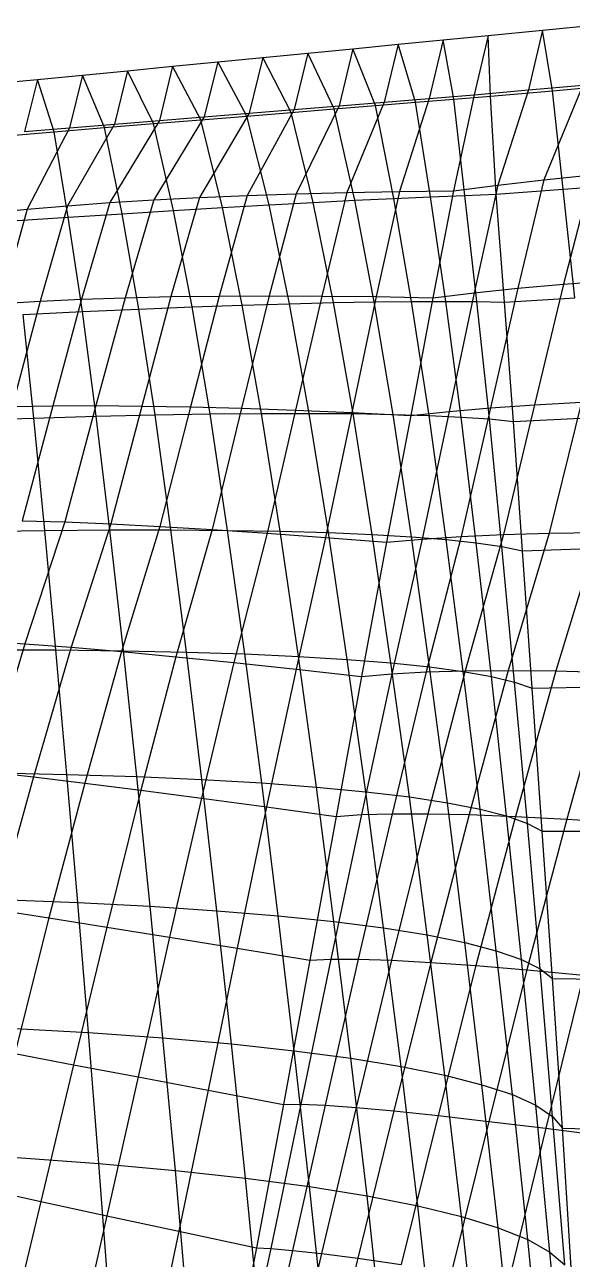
# Model space of a CAD drawing. Extents: x -429 to 429, y -1 to 209.
# Drawn here: x -412.41 to -407.08, y 180.64 to 192.67 of the extents above; entities that cross this region are included whole.
import ezdxf

# ---------------------------------------------------------------- set-up
doc = ezdxf.new("R2010")
doc.units = 0

msp = doc.modelspace()

# ---------------------------------------------------------------- linework, layer by layer
at = {"layer": 'default', "color": 5, "linetype": 'CONTINUOUS'}
for p, q in [((-408.338, 192.52, 227.189), (-407.899, 192.563, 226.097)), ((-407.899, 192.563, 226.097), (-408.036, 191.986, 226.084)), ((-407.899, 192.563, 226.097), (-408.036, 191.986, 226.084)), ((-407.899, 192.563, 226.097), (-407.369, 192.616, 224.958)), ((-407.369, 192.616, 224.958), (-407.508, 192.033, 224.944)), ((-407.369, 192.616, 224.958), (-406.84, 192.668, 223.819)), ((-409.655, 192.392, 230.465), (-409.216, 192.434, 229.373)), ((-409.216, 192.434, 229.373), (-409.35, 191.878, 229.362)), ((-409.216, 192.434, 229.373), (-408.777, 192.477, 228.281)), ((-408.777, 192.477, 228.281), (-408.912, 191.914, 228.269)), ((-408.777, 192.477, 228.281), (-408.338, 192.52, 227.189)), ((-408.338, 192.52, 227.189), (-408.474, 191.95, 227.176)), ((-410.534, 192.306, 232.65), (-410.094, 192.349, 231.557)), ((-410.094, 192.349, 231.557), (-410.226, 191.806, 231.548)), ((-410.094, 192.349, 231.557), (-409.655, 192.392, 230.465)), ((-409.655, 192.392, 230.465), (-409.788, 191.842, 230.455)), ((-411.851, 192.177, 235.926), (-411.412, 192.22, 234.834)), ((-411.412, 192.22, 234.834), (-411.539, 191.698, 234.826)), ((-411.412, 192.22, 234.834), (-410.973, 192.263, 233.742)), ((-410.973, 192.263, 233.742), (-411.101, 191.734, 233.733)), ((-410.973, 192.263, 233.742), (-410.534, 192.306, 232.65)), ((-410.534, 192.306, 232.65), (-410.664, 191.77, 232.641)), ((-412.729, 192.092, 238.111), (-412.29, 192.135, 237.018)), ((-412.29, 192.135, 237.018), (-412.415, 191.626, 237.012)), ((-412.29, 192.135, 237.018), (-411.851, 192.177, 235.926)), ((-411.851, 192.177, 235.926), (-411.977, 191.662, 235.919)), ((-407.508, 192.033, 224.944), (-406.979, 192.079, 223.804)), ((-406.979, 192.079, 223.804), (-407.356, 191.156, 223.715)), ((-408.474, 191.95, 227.176), (-408.036, 191.986, 226.084)), ((-408.036, 191.986, 226.084), (-408.236, 191.049, 226.072)), ((-408.036, 191.986, 226.084), (-408.236, 191.049, 226.072)), ((-408.036, 191.986, 226.084), (-407.508, 192.033, 224.944)), ((-407.508, 192.033, 224.944), (-407.805, 191.104, 224.89)), ((-409.788, 191.842, 230.455), (-410.248, 191.005, 230.34)), ((-410.226, 191.806, 231.548), (-409.788, 191.842, 230.455)), ((-409.788, 191.842, 230.455), (-409.35, 191.878, 229.362)), ((-409.35, 191.878, 229.362), (-409.77, 191.021, 229.262)), ((-409.35, 191.878, 229.362), (-408.912, 191.914, 228.269)), ((-408.912, 191.914, 228.269), (-409.275, 191.034, 228.191)), ((-408.912, 191.914, 228.269), (-408.474, 191.95, 227.176)), ((-408.474, 191.95, 227.176), (-408.764, 191.043, 227.127)), ((-411.101, 191.734, 233.733), (-411.583, 190.935, 233.615)), ((-411.539, 191.698, 234.826), (-411.101, 191.734, 233.733)), ((-410.664, 191.77, 232.641), (-411.155, 190.962, 232.517)), ((-411.101, 191.734, 233.733), (-410.664, 191.77, 232.641)), ((-410.226, 191.806, 231.548), (-410.71, 190.985, 231.425)), ((-410.664, 191.77, 232.641), (-410.226, 191.806, 231.548)), ((-412.415, 191.626, 237.012), (-411.977, 191.662, 235.919)), ((-411.977, 191.662, 235.919), (-412.389, 190.872, 235.831)), ((-411.539, 191.698, 234.826), (-411.995, 190.905, 234.72)), ((-411.977, 191.662, 235.919), (-411.539, 191.698, 234.826)), ((-407.805, 191.104, 224.89), (-407.356, 191.156, 223.715)), ((-407.356, 191.156, 223.715), (-407.612, 190.1, 223.687)), ((-407.356, 191.156, 223.715), (-406.889, 191.205, 222.546)), ((-406.889, 191.205, 222.546), (-407.165, 190.14, 222.509)), ((-410.71, 190.985, 231.425), (-410.248, 191.005, 230.34)), ((-410.248, 191.005, 230.34), (-410.521, 190.025, 230.305)), ((-410.248, 191.005, 230.34), (-409.77, 191.021, 229.262)), ((-409.77, 191.021, 229.262), (-410.032, 190.027, 229.231)), ((-409.77, 191.021, 229.262), (-409.275, 191.034, 228.191)), ((-409.275, 191.034, 228.191), (-409.521, 190.025, 228.166)), ((-409.275, 191.034, 228.191), (-408.764, 191.043, 227.127)), ((-408.764, 191.043, 227.127), (-408.989, 190.019, 227.112)), ((-408.764, 191.043, 227.127), (-408.236, 191.049, 226.072)), ((-408.236, 191.049, 226.072), (-408.437, 190.008, 226.068)), ((-408.236, 191.049, 226.072), (-408.437, 190.008, 226.068)), ((-408.236, 191.049, 226.072), (-407.805, 191.104, 224.89)), ((-407.805, 191.104, 224.89), (-408.036, 190.056, 224.874)), ((-412.767, 190.834, 236.947), (-412.389, 190.872, 235.831)), ((-412.389, 190.872, 235.831), (-412.643, 189.951, 235.81)), ((-412.389, 190.872, 235.831), (-411.995, 190.905, 234.72)), ((-411.995, 190.905, 234.72), (-412.262, 189.975, 234.693)), ((-411.995, 190.905, 234.72), (-411.583, 190.935, 233.615)), ((-411.583, 190.935, 233.615), (-411.86, 189.994, 233.583)), ((-411.583, 190.935, 233.615), (-411.155, 190.962, 232.517)), ((-411.155, 190.962, 232.517), (-411.435, 190.008, 232.482)), ((-411.155, 190.962, 232.517), (-410.71, 190.985, 231.425)), ((-410.71, 190.985, 231.425), (-410.989, 190.019, 231.389)), ((-407.165, 190.14, 222.509), (-406.695, 190.175, 221.341)), ((-410.521, 190.025, 230.305), (-410.032, 190.027, 229.231)), ((-410.032, 190.027, 229.231), (-410.301, 188.931, 229.205)), ((-410.032, 190.027, 229.231), (-409.521, 190.025, 228.166)), ((-408.437, 190.008, 226.068), (-408.036, 190.056, 224.874)), ((-408.036, 190.056, 224.874), (-408.28, 188.901, 224.86)), ((-408.036, 190.056, 224.874), (-407.612, 190.1, 223.687)), ((-407.612, 190.1, 223.687), (-407.878, 188.936, 223.664)), ((-407.612, 190.1, 223.687), (-407.165, 190.14, 222.509)), ((-407.165, 190.14, 222.509), (-407.448, 188.966, 222.478)), ((-412.643, 189.951, 235.81), (-412.262, 189.975, 234.693)), ((-412.262, 189.975, 234.693), (-412.535, 188.948, 234.671)), ((-412.262, 189.975, 234.693), (-411.86, 189.994, 233.583)), ((-411.86, 189.994, 233.583), (-412.141, 188.955, 233.558)), ((-411.86, 189.994, 233.583), (-411.435, 190.008, 232.482)), ((-411.435, 190.008, 232.482), (-411.72, 188.957, 232.453)), ((-411.435, 190.008, 232.482), (-410.989, 190.019, 231.389)), ((-410.989, 190.019, 231.389), (-411.273, 188.953, 231.359)), ((-410.989, 190.019, 231.389), (-410.521, 190.025, 230.305)), ((-410.521, 190.025, 230.305), (-410.8, 188.945, 230.276)), ((-409.521, 190.025, 228.166), (-409.777, 188.913, 228.145)), ((-409.521, 190.025, 228.166), (-408.989, 190.019, 227.112)), ((-408.989, 190.019, 227.112), (-409.228, 188.889, 227.098)), ((-408.989, 190.019, 227.112), (-408.437, 190.008, 226.068)), ((-408.437, 190.008, 226.068), (-408.654, 188.86, 226.065)), ((-408.437, 190.008, 226.068), (-408.654, 188.86, 226.065)), ((-412.535, 188.948, 234.671), (-412.141, 188.955, 233.558)), ((-412.141, 188.955, 233.558), (-412.439, 187.836, 233.532)), ((-412.141, 188.955, 233.558), (-411.72, 188.957, 232.453)), ((-411.72, 188.957, 232.453), (-412.022, 187.824, 232.424)), ((-411.72, 188.957, 232.453), (-411.273, 188.953, 231.359)), ((-411.273, 188.953, 231.359), (-411.575, 187.805, 231.329)), ((-411.273, 188.953, 231.359), (-410.8, 188.945, 230.276)), ((-410.8, 188.945, 230.276), (-411.097, 187.781, 230.246)), ((-410.8, 188.945, 230.276), (-410.301, 188.931, 229.205)), ((-407.878, 188.936, 223.664), (-407.448, 188.966, 222.478)), ((-407.448, 188.966, 222.478), (-407.751, 187.701, 222.446)), ((-407.448, 188.966, 222.478), (-406.991, 188.991, 221.302)), ((-406.991, 188.991, 221.302), (-407.306, 187.715, 221.263)), ((-410.301, 188.931, 229.205), (-410.588, 187.751, 229.177)), ((-410.301, 188.931, 229.205), (-409.777, 188.913, 228.145)), ((-409.777, 188.913, 228.145), (-410.051, 187.715, 228.123)), ((-409.777, 188.913, 228.145), (-409.228, 188.889, 227.098)), ((-409.228, 188.889, 227.098), (-409.484, 187.673, 227.084)), ((-409.228, 188.889, 227.098), (-408.654, 188.86, 226.065)), ((-408.654, 188.86, 226.065), (-408.889, 187.626, 226.061)), ((-408.654, 188.86, 226.065), (-408.889, 187.626, 226.061)), ((-408.654, 188.86, 226.065), (-408.28, 188.901, 224.86)), ((-408.28, 188.901, 224.86), (-408.543, 187.657, 224.846)), ((-408.28, 188.901, 224.86), (-407.878, 188.936, 223.664)), ((-407.878, 188.936, 223.664), (-408.163, 187.682, 223.64)), ((-412.439, 187.836, 233.532), (-412.022, 187.824, 232.424)), ((-412.022, 187.824, 232.424), (-412.412, 186.638, 232.366)), ((-412.022, 187.824, 232.424), (-411.575, 187.805, 231.329)), ((-411.575, 187.805, 231.329), (-411.961, 186.603, 231.268)), ((-411.575, 187.805, 231.329), (-411.097, 187.781, 230.246)), ((-411.097, 187.781, 230.246), (-411.47, 186.561, 230.187)), ((-411.097, 187.781, 230.246), (-410.588, 187.751, 229.177)), ((-410.588, 187.751, 229.177), (-410.941, 186.511, 229.124)), ((-410.588, 187.751, 229.177), (-410.051, 187.715, 228.123)), ((-410.051, 187.715, 228.123), (-410.375, 186.454, 228.081)), ((-410.051, 187.715, 228.123), (-409.484, 187.673, 227.084)), ((-409.484, 187.673, 227.084), (-409.771, 186.391, 227.059)), ((-409.484, 187.673, 227.084), (-408.889, 187.626, 226.061)), ((-408.889, 187.626, 226.061), (-409.132, 186.32, 226.06)), ((-408.889, 187.626, 226.061), (-409.132, 186.32, 226.06)), ((-408.889, 187.626, 226.061), (-408.543, 187.657, 224.846)), ((-408.543, 187.657, 224.846), (-408.839, 186.345, 224.826)), ((-408.543, 187.657, 224.846), (-408.163, 187.682, 223.64)), ((-408.163, 187.682, 223.64), (-408.504, 186.363, 223.603)), ((-408.163, 187.682, 223.64), (-407.751, 187.701, 222.446)), ((-407.751, 187.701, 222.446), (-408.125, 186.373, 222.392)), ((-407.751, 187.701, 222.446), (-407.306, 187.715, 221.263)), ((-407.306, 187.715, 221.263), (-407.704, 186.376, 221.196)), ((-407.306, 187.715, 221.263), (-406.829, 187.722, 220.092)), ((-406.829, 187.722, 220.092), (-407.241, 186.372, 220.015)), ((-412.824, 186.665, 233.479), (-412.412, 186.638, 232.366)), ((-412.412, 186.638, 232.366), (-412.781, 185.392, 232.32)), ((-412.412, 186.638, 232.366), (-411.961, 186.603, 231.268)), ((-411.961, 186.603, 231.268), (-412.327, 185.34, 231.219)), ((-411.961, 186.603, 231.268), (-411.47, 186.561, 230.187)), ((-411.47, 186.561, 230.187), (-411.827, 185.28, 230.139)), ((-411.47, 186.561, 230.187), (-410.941, 186.511, 229.124)), ((-410.941, 186.511, 229.124), (-411.281, 185.211, 229.081)), ((-410.941, 186.511, 229.124), (-410.375, 186.454, 228.081)), ((-410.375, 186.454, 228.081), (-410.69, 185.134, 228.047)), ((-410.375, 186.454, 228.081), (-409.771, 186.391, 227.059)), ((-409.771, 186.391, 227.059), (-410.057, 185.048, 227.039)), ((-409.771, 186.391, 227.059), (-409.132, 186.32, 226.06)), ((-409.132, 186.32, 226.06), (-409.381, 184.955, 226.06)), ((-409.132, 186.32, 226.06), (-409.381, 184.955, 226.06)), ((-408.839, 186.345, 224.826), (-409.134, 184.973, 224.811)), ((-409.132, 186.32, 226.06), (-408.839, 186.345, 224.826)), ((-408.839, 186.345, 224.826), (-408.504, 186.363, 223.603)), ((-408.504, 186.363, 223.603), (-408.836, 184.981, 223.574)), ((-408.504, 186.363, 223.603), (-408.125, 186.373, 222.392)), ((-408.125, 186.373, 222.392), (-408.486, 184.981, 222.35)), ((-408.125, 186.373, 222.392), (-407.704, 186.376, 221.196)), ((-407.704, 186.376, 221.196), (-408.085, 184.973, 221.141)), ((-407.704, 186.376, 221.196), (-407.241, 186.372, 220.015)), ((-407.241, 186.372, 220.015), (-407.634, 184.955, 219.951)), ((-407.241, 186.372, 220.015), (-406.737, 186.36, 218.851)), ((-406.737, 186.36, 218.851), (-407.133, 184.929, 218.781)), ((-412.781, 185.392, 232.32), (-412.327, 185.34, 231.219)), ((-412.327, 185.34, 231.219), (-412.687, 184.046, 231.175)), ((-412.327, 185.34, 231.219), (-411.827, 185.28, 230.139)), ((-411.827, 185.28, 230.139), (-412.177, 183.967, 230.094)), ((-411.827, 185.28, 230.139), (-411.281, 185.211, 229.081)), ((-411.281, 185.211, 229.081), (-411.615, 183.878, 229.04)), ((-411.281, 185.211, 229.081), (-410.69, 185.134, 228.047)), ((-410.69, 185.134, 228.047), (-411.004, 183.78, 228.015)), ((-410.69, 185.134, 228.047), (-410.057, 185.048, 227.039)), ((-410.057, 185.048, 227.039), (-410.343, 183.672, 227.021)), ((-410.057, 185.048, 227.039), (-409.381, 184.955, 226.06)), ((-408.836, 184.981, 223.574), (-409.166, 183.565, 223.548)), ((-409.134, 184.973, 224.811), (-408.836, 184.981, 223.574)), ((-408.486, 184.981, 222.35), (-408.842, 183.554, 222.312)), ((-408.836, 184.981, 223.574), (-408.486, 184.981, 222.35)), ((-408.486, 184.981, 222.35), (-408.085, 184.973, 221.141)), ((-409.381, 184.955, 226.06), (-409.635, 183.556, 226.06)), ((-409.381, 184.955, 226.06), (-409.635, 183.556, 226.06)), ((-409.134, 184.973, 224.811), (-409.431, 183.566, 224.799)), ((-409.381, 184.955, 226.06), (-409.134, 184.973, 224.811)), ((-408.085, 184.973, 221.141), (-408.459, 183.533, 221.093)), ((-408.085, 184.973, 221.141), (-407.634, 184.955, 219.951)), ((-407.634, 184.955, 219.951), (-408.019, 183.502, 219.893)), ((-407.634, 184.955, 219.951), (-407.133, 184.929, 218.781)), ((-407.133, 184.929, 218.781), (-407.522, 183.461, 218.716)), ((-407.133, 184.929, 218.781), (-406.585, 184.893, 217.633)), ((-412.687, 184.046, 231.175), (-412.177, 183.967, 230.094)), ((-412.177, 183.967, 230.094), (-412.511, 182.645, 230.057)), ((-412.177, 183.967, 230.094), (-411.615, 183.878, 229.04)), ((-411.615, 183.878, 229.04), (-411.938, 182.537, 229.006)), ((-411.615, 183.878, 229.04), (-411.004, 183.78, 228.015)), ((-411.004, 183.78, 228.015), (-411.309, 182.417, 227.987)), ((-411.004, 183.78, 228.015), (-410.343, 183.672, 227.021)), ((-410.343, 183.672, 227.021), (-410.627, 182.288, 227.004)), ((-410.343, 183.672, 227.021), (-409.635, 183.556, 226.06)), ((-409.635, 183.556, 226.06), (-409.894, 182.149, 226.06)), ((-409.635, 183.556, 226.06), (-409.894, 182.149, 226.06)), ((-409.431, 183.566, 224.799), (-409.724, 182.151, 224.788)), ((-409.635, 183.556, 226.06), (-409.431, 183.566, 224.799)), ((-409.166, 183.565, 223.548), (-409.487, 182.141, 223.527)), ((-409.431, 183.566, 224.799), (-409.166, 183.565, 223.548)), ((-408.842, 183.554, 222.312), (-409.184, 182.12, 222.28)), ((-409.166, 183.565, 223.548), (-408.842, 183.554, 222.312)), ((-408.842, 183.554, 222.312), (-408.459, 183.533, 221.093)), ((-408.459, 183.533, 221.093), (-408.817, 182.086, 221.052)), ((-408.459, 183.533, 221.093), (-408.019, 183.502, 219.893)), ((-408.019, 183.502, 219.893), (-408.386, 182.041, 219.844)), ((-408.019, 183.502, 219.893), (-407.522, 183.461, 218.716)), ((-407.522, 183.461, 218.716), (-407.893, 181.985, 218.661)), ((-407.522, 183.461, 218.716), (-406.97, 183.41, 217.565)), ((-406.97, 183.41, 217.565), (-407.338, 181.917, 217.506)), ((-412.511, 182.645, 230.057), (-411.938, 182.537, 229.006)), ((-411.938, 182.537, 229.006), (-412.255, 181.205, 228.973)), ((-411.938, 182.537, 229.006), (-411.309, 182.417, 227.987)), ((-411.309, 182.417, 227.987), (-411.612, 181.065, 227.96)), ((-411.309, 182.417, 227.987), (-410.627, 182.288, 227.004)), ((-410.627, 182.288, 227.004), (-410.912, 180.914, 226.987)), ((-410.627, 182.288, 227.004), (-409.894, 182.149, 226.06)), ((-409.894, 182.149, 226.06), (-410.157, 180.752, 226.057)), ((-409.894, 182.149, 226.06), (-410.157, 180.752, 226.057)), ((-409.724, 182.151, 224.788), (-410.017, 180.747, 224.776)), ((-409.894, 182.149, 226.06), (-409.724, 182.151, 224.788)), ((-409.487, 182.141, 223.527), (-409.805, 180.728, 223.506)), ((-409.724, 182.151, 224.788), (-409.487, 182.141, 223.527)), ((-409.184, 182.12, 222.28), (-409.522, 180.696, 222.25)), ((-409.487, 182.141, 223.527), (-409.184, 182.12, 222.28)), ((-409.184, 182.12, 222.28), (-408.817, 182.086, 221.052)), ((-408.817, 182.086, 221.052), (-409.168, 180.651, 221.012)), ((-408.817, 182.086, 221.052), (-408.386, 182.041, 219.844)), ((-408.386, 182.041, 219.844), (-408.746, 180.592, 219.797)), ((-408.386, 182.041, 219.844), (-407.893, 181.985, 218.661)), ((-407.893, 181.985, 218.661), (-408.255, 180.52, 218.608)), ((-407.893, 181.985, 218.661), (-407.338, 181.917, 217.506)), ((-407.338, 181.917, 217.506), (-407.698, 180.436, 217.45)), ((-407.338, 181.917, 217.506), (-406.724, 181.838, 216.382)), ((-412.839, 181.334, 230.022), (-412.255, 181.205, 228.973)), ((-412.255, 181.205, 228.973), (-412.571, 179.894, 228.939)), ((-412.255, 181.205, 228.973), (-411.612, 181.065, 227.96)), ((-411.612, 181.065, 227.96), (-411.915, 179.732, 227.932)), ((-411.612, 181.065, 227.96), (-410.912, 180.914, 226.987)), ((-410.912, 180.914, 226.987), (-411.2, 179.558, 226.967)), ((-410.912, 180.914, 226.987), (-410.157, 180.752, 226.057)), ((-410.157, 180.752, 226.057), (-410.427, 179.373, 226.049)), ((-410.157, 180.752, 226.057), (-410.427, 179.373, 226.049)), ((-410.017, 180.747, 224.776), (-410.314, 179.362, 224.761)), ((-410.157, 180.752, 226.057), (-410.017, 180.747, 224.776)), ((-409.805, 180.728, 223.506), (-410.124, 179.336, 223.483)), ((-410.017, 180.747, 224.776), (-409.805, 180.728, 223.506)), ((-409.522, 180.696, 222.25), (-409.857, 179.294, 222.218)), ((-409.805, 180.728, 223.506), (-409.522, 180.696, 222.25)), ((-409.522, 180.696, 222.25), (-409.168, 180.651, 221.012)), ((-409.168, 180.651, 221.012), (-409.516, 179.237, 220.972)), ((-409.168, 180.651, 221.012), (-408.746, 180.592, 219.797))]:
    msp.add_line(p, q, dxfattribs=at)
at = {"layer": 'default', "color": 3, "linetype": 'CONTINUOUS'}
for p, q in [((-408.338, 192.52, 227.189), (-407.899, 192.563, 226.097)), ((-407.899, 192.563, 226.097), (-407.369, 192.616, 224.958)), ((-407.877, 191.972, 226.149), (-407.899, 192.563, 226.097)), ((-407.877, 191.972, 226.149), (-407.899, 192.563, 226.097)), ((-407.369, 192.616, 224.958), (-406.84, 192.668, 223.819)), ((-407.272, 192.025, 225.045), (-407.369, 192.616, 224.958)), ((-409.655, 192.392, 230.465), (-409.216, 192.434, 229.373)), ((-409.216, 192.434, 229.373), (-408.777, 192.477, 228.281)), ((-408.996, 191.881, 229.494), (-409.216, 192.434, 229.373)), ((-408.777, 192.477, 228.281), (-408.338, 192.52, 227.189)), ((-408.608, 191.912, 228.383), (-408.777, 192.477, 228.281)), ((-408.235, 191.943, 227.268), (-408.338, 192.52, 227.189)), ((-410.534, 192.306, 232.65), (-410.094, 192.349, 231.557)), ((-410.094, 192.349, 231.557), (-409.655, 192.392, 230.465)), ((-409.817, 191.814, 231.7), (-410.094, 192.349, 231.557)), ((-409.399, 191.848, 230.599), (-409.655, 192.392, 230.465)), ((-411.851, 192.177, 235.926), (-411.412, 192.22, 234.834)), ((-411.412, 192.22, 234.834), (-410.973, 192.263, 233.742)), ((-411.158, 191.704, 234.969), (-411.412, 192.22, 234.834)), ((-410.973, 192.263, 233.742), (-410.534, 192.306, 232.65)), ((-410.697, 191.742, 233.885), (-410.973, 192.263, 233.742)), ((-410.249, 191.778, 232.795), (-410.534, 192.306, 232.65)), ((-412.729, 192.092, 238.111), (-412.29, 192.135, 237.018)), ((-412.29, 192.135, 237.018), (-411.851, 192.177, 235.926)), ((-412.126, 191.625, 237.12), (-412.29, 192.135, 237.018)), ((-411.635, 191.665, 236.047), (-411.851, 192.177, 235.926)), ((-407.272, 192.025, 225.045), (-406.681, 192.077, 223.935)), ((-408.235, 191.943, 227.268), (-407.877, 191.972, 226.149)), ((-407.877, 191.972, 226.149), (-407.272, 192.025, 225.045)), ((-407.821, 191.016, 226.242), (-407.877, 191.972, 226.149)), ((-407.821, 191.016, 226.242), (-407.877, 191.972, 226.149)), ((-407.17, 191.066, 225.163), (-407.272, 192.025, 225.045)), ((-409.817, 191.814, 231.7), (-409.399, 191.848, 230.599)), ((-409.399, 191.848, 230.599), (-408.996, 191.881, 229.494)), ((-409.199, 190.957, 230.736), (-409.399, 191.848, 230.599)), ((-408.996, 191.881, 229.494), (-408.608, 191.912, 228.383)), ((-408.818, 190.975, 229.623), (-408.996, 191.881, 229.494)), ((-408.608, 191.912, 228.383), (-408.235, 191.943, 227.268)), ((-408.461, 190.992, 228.503), (-408.608, 191.912, 228.383)), ((-408.128, 191.005, 227.375), (-408.235, 191.943, 227.268)), ((-411.158, 191.704, 234.969), (-410.697, 191.742, 233.885)), ((-410.697, 191.742, 233.885), (-410.249, 191.778, 232.795)), ((-410.488, 190.886, 234.028), (-410.697, 191.742, 233.885)), ((-410.249, 191.778, 232.795), (-409.817, 191.814, 231.7)), ((-410.034, 190.912, 232.939), (-410.249, 191.778, 232.795)), ((-409.605, 190.935, 231.842), (-409.817, 191.814, 231.7)), ((-412.631, 191.583, 238.186), (-412.126, 191.625, 237.12)), ((-412.126, 191.625, 237.12), (-411.635, 191.665, 236.047)), ((-411.989, 190.793, 237.236), (-412.126, 191.625, 237.12)), ((-411.635, 191.665, 236.047), (-411.158, 191.704, 234.969)), ((-411.465, 190.826, 236.177), (-411.635, 191.665, 236.047)), ((-410.965, 190.857, 235.107), (-411.158, 191.704, 234.969)), ((-407.17, 191.066, 225.163), (-406.54, 191.114, 224.071)), ((-408.818, 190.975, 229.623), (-408.461, 190.992, 228.503)), ((-408.461, 190.992, 228.503), (-408.128, 191.005, 227.375)), ((-408.311, 189.973, 228.63), (-408.461, 190.992, 228.503)), ((-408.128, 191.005, 227.375), (-407.821, 191.016, 226.242)), ((-408.01, 189.97, 227.495), (-408.128, 191.005, 227.375)), ((-407.821, 191.016, 226.242), (-407.17, 191.066, 225.163)), ((-407.74, 189.964, 226.353), (-407.821, 191.016, 226.242)), ((-407.74, 189.964, 226.353), (-407.821, 191.016, 226.242)), ((-407.054, 190.008, 225.293), (-407.17, 191.066, 225.163)), ((-410.965, 190.857, 235.107), (-410.488, 190.886, 234.028)), ((-410.488, 190.886, 234.028), (-410.034, 190.912, 232.939)), ((-410.294, 189.936, 234.173), (-410.488, 190.886, 234.028)), ((-410.034, 190.912, 232.939), (-409.605, 190.935, 231.842)), ((-409.835, 189.95, 233.085), (-410.034, 190.912, 232.939)), ((-409.605, 190.935, 231.842), (-409.199, 190.957, 230.736)), ((-409.407, 189.961, 231.986), (-409.605, 190.935, 231.842)), ((-409.199, 190.957, 230.736), (-408.818, 190.975, 229.623)), ((-409.01, 189.969, 230.877), (-409.199, 190.957, 230.736)), ((-408.645, 189.973, 229.758), (-408.818, 190.975, 229.623)), ((-412.536, 190.757, 238.285), (-411.989, 190.793, 237.236)), ((-411.989, 190.793, 237.236), (-411.465, 190.826, 236.177)), ((-411.852, 189.873, 237.36), (-411.989, 190.793, 237.236)), ((-411.465, 190.826, 236.177), (-410.965, 190.857, 235.107)), ((-411.303, 189.897, 236.311), (-411.465, 190.826, 236.177)), ((-410.783, 189.918, 235.248), (-410.965, 190.857, 235.107)), ((-411.303, 189.897, 236.311), (-410.783, 189.918, 235.248)), ((-410.783, 189.918, 235.248), (-410.294, 189.936, 234.173)), ((-410.607, 188.876, 235.395), (-410.783, 189.918, 235.248)), ((-410.294, 189.936, 234.173), (-409.835, 189.95, 233.085)), ((-410.106, 188.881, 234.323), (-410.294, 189.936, 234.173)), ((-409.835, 189.95, 233.085), (-409.407, 189.961, 231.986)), ((-409.642, 188.882, 233.236), (-409.835, 189.95, 233.085)), ((-409.407, 189.961, 231.986), (-409.01, 189.969, 230.877)), ((-409.215, 188.879, 232.136), (-409.407, 189.961, 231.986)), ((-409.01, 189.969, 230.877), (-408.645, 189.973, 229.758)), ((-408.826, 188.872, 231.023), (-409.01, 189.969, 230.877)), ((-408.645, 189.973, 229.758), (-408.311, 189.973, 228.63)), ((-408.475, 188.861, 229.899), (-408.645, 189.973, 229.758)), ((-408.311, 189.973, 228.63), (-408.01, 189.97, 227.495)), ((-408.162, 188.846, 228.765), (-408.311, 189.973, 228.63)), ((-408.01, 189.97, 227.495), (-407.74, 189.964, 226.353)), ((-407.888, 188.827, 227.623), (-408.01, 189.97, 227.495)), ((-407.74, 189.964, 226.353), (-407.054, 190.008, 225.293)), ((-407.654, 188.804, 226.473), (-407.74, 189.964, 226.353)), ((-407.654, 188.804, 226.473), (-407.74, 189.964, 226.353)), ((-412.43, 189.845, 238.394), (-411.852, 189.873, 237.36)), ((-412.324, 188.836, 238.51), (-412.43, 189.845, 238.394)), ((-411.852, 189.873, 237.36), (-411.303, 189.897, 236.311)), ((-411.716, 188.854, 237.49), (-411.852, 189.873, 237.36)), ((-411.144, 188.867, 236.451), (-411.303, 189.897, 236.311)), ((-412.965, 188.815, 239.511), (-412.324, 188.836, 238.51)), ((-412.324, 188.836, 238.51), (-411.716, 188.854, 237.49)), ((-412.218, 187.741, 238.633), (-412.324, 188.836, 238.51)), ((-411.716, 188.854, 237.49), (-411.144, 188.867, 236.451)), ((-411.584, 187.746, 237.626), (-411.716, 188.854, 237.49)), ((-411.144, 188.867, 236.451), (-410.607, 188.876, 235.395)), ((-410.99, 187.747, 236.597), (-411.144, 188.867, 236.451)), ((-410.607, 188.876, 235.395), (-410.106, 188.881, 234.323)), ((-410.437, 187.742, 235.547), (-410.607, 188.876, 235.395)), ((-410.106, 188.881, 234.323), (-409.642, 188.882, 233.236)), ((-409.925, 187.734, 234.478), (-410.106, 188.881, 234.323)), ((-409.642, 188.882, 233.236), (-409.215, 188.879, 232.136)), ((-409.456, 187.72, 233.392), (-409.642, 188.882, 233.236)), ((-409.215, 188.879, 232.136), (-408.826, 188.872, 231.023)), ((-409.029, 187.702, 232.29), (-409.215, 188.879, 232.136)), ((-408.826, 188.872, 231.023), (-408.475, 188.861, 229.899)), ((-408.647, 187.679, 231.174), (-408.826, 188.872, 231.023)), ((-408.475, 188.861, 229.899), (-408.162, 188.846, 228.765)), ((-408.309, 187.652, 230.045), (-408.475, 188.861, 229.899)), ((-408.162, 188.846, 228.765), (-407.888, 188.827, 227.623)), ((-408.015, 187.62, 228.906), (-408.162, 188.846, 228.765)), ((-407.888, 188.827, 227.623), (-407.654, 188.804, 226.473)), ((-407.767, 187.584, 227.758), (-407.888, 188.827, 227.623)), ((-407.654, 188.804, 226.473), (-406.936, 188.838, 225.433)), ((-407.565, 187.544, 226.602), (-407.654, 188.804, 226.473)), ((-407.565, 187.544, 226.602), (-407.654, 188.804, 226.473)), ((-412.218, 187.741, 238.633), (-411.584, 187.746, 237.626)), ((-411.584, 187.746, 237.626), (-410.99, 187.747, 236.597)), ((-411.452, 186.57, 237.767), (-411.584, 187.746, 237.626)), ((-410.99, 187.747, 236.597), (-410.437, 187.742, 235.547)), ((-410.838, 186.556, 236.747), (-410.99, 187.747, 236.597)), ((-410.437, 187.742, 235.547), (-409.925, 187.734, 234.478)), ((-410.27, 186.538, 235.703), (-410.437, 187.742, 235.547)), ((-412.891, 187.732, 239.616), (-412.218, 187.741, 238.633)), ((-412.11, 186.578, 238.761), (-412.218, 187.741, 238.633)), ((-409.925, 187.734, 234.478), (-409.456, 187.72, 233.392)), ((-409.748, 186.514, 234.637), (-409.925, 187.734, 234.478)), ((-409.456, 187.72, 233.392), (-409.029, 187.702, 232.29)), ((-409.274, 186.485, 233.551), (-409.456, 187.72, 233.392)), ((-409.029, 187.702, 232.29), (-408.647, 187.679, 231.174)), ((-408.848, 186.451, 232.448), (-409.029, 187.702, 232.29)), ((-408.647, 187.679, 231.174), (-408.309, 187.652, 230.045)), ((-408.471, 186.411, 231.329), (-408.647, 187.679, 231.174)), ((-408.309, 187.652, 230.045), (-408.015, 187.62, 228.906)), ((-408.144, 186.367, 230.196), (-408.309, 187.652, 230.045)), ((-408.015, 187.62, 228.906), (-407.767, 187.584, 227.758)), ((-407.868, 186.318, 229.053), (-408.015, 187.62, 228.906)), ((-407.767, 187.584, 227.758), (-407.565, 187.544, 226.602)), ((-407.643, 186.264, 227.9), (-407.767, 187.584, 227.758)), ((-407.565, 187.544, 226.602), (-406.818, 187.568, 225.58)), ((-407.47, 186.205, 226.74), (-407.565, 187.544, 226.602)), ((-407.47, 186.205, 226.74), (-407.565, 187.544, 226.602)), ((-412.812, 186.58, 239.728), (-412.11, 186.578, 238.761)), ((-412.11, 186.578, 238.761), (-411.452, 186.57, 237.767)), ((-412.002, 185.365, 238.894), (-412.11, 186.578, 238.761)), ((-411.452, 186.57, 237.767), (-410.838, 186.556, 236.747)), ((-411.32, 185.343, 237.913), (-411.452, 186.57, 237.767)), ((-410.838, 186.556, 236.747), (-410.27, 186.538, 235.703)), ((-410.687, 185.315, 236.901), (-410.838, 186.556, 236.747)), ((-410.27, 186.538, 235.703), (-409.748, 186.514, 234.637)), ((-410.103, 185.281, 235.863), (-410.27, 186.538, 235.703)), ((-409.748, 186.514, 234.637), (-409.274, 186.485, 233.551)), ((-409.571, 185.241, 234.8), (-409.748, 186.514, 234.637)), ((-409.274, 186.485, 233.551), (-408.848, 186.451, 232.448)), ((-409.092, 185.196, 233.715), (-409.274, 186.485, 233.551)), ((-408.848, 186.451, 232.448), (-408.471, 186.411, 231.329)), ((-408.666, 185.145, 232.61), (-408.848, 186.451, 232.448)), ((-408.471, 186.411, 231.329), (-408.144, 186.367, 230.196)), ((-408.295, 185.089, 231.488), (-408.471, 186.411, 231.329)), ((-408.144, 186.367, 230.196), (-407.868, 186.318, 229.053)), ((-407.979, 185.027, 230.352), (-408.144, 186.367, 230.196)), ((-407.868, 186.318, 229.053), (-407.643, 186.264, 227.9)), ((-407.72, 184.96, 229.203), (-407.868, 186.318, 229.053)), ((-407.643, 186.264, 227.9), (-407.47, 186.205, 226.74)), ((-407.517, 184.888, 228.046), (-407.643, 186.264, 227.9)), ((-407.47, 186.205, 226.74), (-406.696, 186.219, 225.735)), ((-407.372, 184.811, 226.882), (-407.47, 186.205, 226.74)), ((-407.372, 184.811, 226.882), (-407.47, 186.205, 226.74)), ((-412.73, 185.381, 239.844), (-412.002, 185.365, 238.894)), ((-412.002, 185.365, 238.894), (-411.32, 185.343, 237.913)), ((-411.896, 184.117, 239.029), (-412.002, 185.365, 238.894)), ((-411.32, 185.343, 237.913), (-410.687, 185.315, 236.901)), ((-411.193, 184.081, 238.059), (-411.32, 185.343, 237.913)), ((-410.687, 185.315, 236.901), (-410.103, 185.281, 235.863)), ((-410.542, 184.037, 237.056), (-410.687, 185.315, 236.901)), ((-410.103, 185.281, 235.863), (-409.571, 185.241, 234.8)), ((-409.945, 183.988, 236.023), (-410.103, 185.281, 235.863)), ((-409.571, 185.241, 234.8), (-409.092, 185.196, 233.715)), ((-409.403, 183.931, 234.962), (-409.571, 185.241, 234.8)), ((-409.092, 185.196, 233.715), (-408.666, 185.145, 232.61)), ((-408.919, 183.869, 233.878), (-409.092, 185.196, 233.715)), ((-408.666, 185.145, 232.61), (-408.295, 185.089, 231.488)), ((-408.493, 183.801, 232.771), (-408.666, 185.145, 232.61)), ((-408.295, 185.089, 231.488), (-407.979, 185.027, 230.352)), ((-408.127, 183.727, 231.647), (-408.295, 185.089, 231.488)), ((-407.979, 185.027, 230.352), (-407.72, 184.96, 229.203)), ((-407.821, 183.647, 230.507), (-407.979, 185.027, 230.352)), ((-407.72, 184.96, 229.203), (-407.517, 184.888, 228.046)), ((-407.576, 183.562, 229.355), (-407.72, 184.96, 229.203)), ((-407.517, 184.888, 228.046), (-407.372, 184.811, 226.882)), ((-407.394, 183.472, 228.194), (-407.517, 184.888, 228.046)), ((-407.372, 184.811, 226.882), (-406.573, 184.812, 225.894)), ((-407.274, 183.377, 227.028), (-407.372, 184.811, 226.882)), ((-407.274, 183.377, 227.028), (-407.372, 184.811, 226.882)), ((-412.649, 184.147, 239.963), (-411.896, 184.117, 239.029)), ((-411.896, 184.117, 239.029), (-411.193, 184.081, 238.059)), ((-411.791, 182.85, 239.164), (-411.896, 184.117, 239.029)), ((-411.193, 184.081, 238.059), (-410.542, 184.037, 237.056)), ((-411.067, 182.798, 238.206), (-411.193, 184.081, 238.059)), ((-410.542, 184.037, 237.056), (-409.945, 183.988, 236.023)), ((-410.399, 182.739, 237.212), (-410.542, 184.037, 237.056)), ((-409.945, 183.988, 236.023), (-409.403, 183.931, 234.962)), ((-409.788, 182.673, 236.184), (-409.945, 183.988, 236.023)), ((-409.403, 183.931, 234.962), (-408.919, 183.869, 233.878)), ((-409.238, 182.6, 235.126), (-409.403, 183.931, 234.962)), ((-408.919, 183.869, 233.878), (-408.493, 183.801, 232.771)), ((-408.748, 182.52, 234.041), (-408.919, 183.869, 233.878)), ((-408.493, 183.801, 232.771), (-408.127, 183.727, 231.647)), ((-408.322, 182.434, 232.934), (-408.493, 183.801, 232.771)), ((-408.127, 183.727, 231.647), (-407.821, 183.647, 230.507)), ((-407.96, 182.342, 231.806), (-408.127, 183.727, 231.647)), ((-407.821, 183.647, 230.507), (-407.576, 183.562, 229.355)), ((-407.664, 182.245, 230.663), (-407.821, 183.647, 230.507)), ((-407.576, 183.562, 229.355), (-407.394, 183.472, 228.194)), ((-407.435, 182.141, 229.508), (-407.576, 183.562, 229.355)), ((-407.394, 183.472, 228.194), (-407.274, 183.377, 227.028)), ((-407.272, 182.033, 228.344), (-407.394, 183.472, 228.194)), ((-407.274, 183.377, 227.028), (-406.452, 183.365, 226.056)), ((-407.177, 181.92, 227.175), (-407.274, 183.377, 227.028)), ((-407.177, 181.92, 227.175), (-407.274, 183.377, 227.028)), ((-412.568, 182.894, 240.083), (-411.791, 182.85, 239.164)), ((-411.791, 182.85, 239.164), (-411.067, 182.798, 238.206)), ((-411.69, 181.575, 239.299), (-411.791, 182.85, 239.164)), ((-411.067, 182.798, 238.206), (-410.399, 182.739, 237.212)), ((-410.946, 181.507, 238.353), (-411.067, 182.798, 238.206)), ((-410.399, 182.739, 237.212), (-409.788, 182.673, 236.184)), ((-410.262, 181.432, 237.366), (-410.399, 182.739, 237.212)), ((-409.788, 182.673, 236.184), (-409.238, 182.6, 235.126)), ((-409.638, 181.349, 236.343), (-409.788, 182.673, 236.184)), ((-409.238, 182.6, 235.126), (-408.748, 182.52, 234.041)), ((-409.079, 181.259, 235.287), (-409.238, 182.6, 235.126)), ((-408.748, 182.52, 234.041), (-408.322, 182.434, 232.934)), ((-408.585, 181.162, 234.203), (-408.748, 182.52, 234.041)), ((-408.322, 182.434, 232.934), (-407.96, 182.342, 231.806)), ((-408.158, 181.058, 233.094), (-408.322, 182.434, 232.934)), ((-407.96, 182.342, 231.806), (-407.664, 182.245, 230.663)), ((-407.801, 180.948, 231.964), (-407.96, 182.342, 231.806)), ((-407.664, 182.245, 230.663), (-407.435, 182.141, 229.508)), ((-407.513, 180.833, 230.818), (-407.664, 182.245, 230.663)), ((-407.435, 182.141, 229.508), (-407.272, 182.033, 228.344)), ((-407.298, 180.712, 229.659), (-407.435, 182.141, 229.508)), ((-407.272, 182.033, 228.344), (-407.177, 181.92, 227.175)), ((-407.154, 180.586, 228.492), (-407.272, 182.033, 228.344)), ((-407.177, 181.92, 227.175), (-406.333, 181.895, 226.219)), ((-407.083, 180.455, 227.321), (-407.177, 181.92, 227.175)), ((-407.083, 180.455, 227.321), (-407.177, 181.92, 227.175)), ((-412.489, 181.634, 240.203), (-411.69, 181.575, 239.299)), ((-411.69, 181.575, 239.299), (-410.946, 181.507, 238.353)), ((-411.596, 180.298, 239.432), (-411.69, 181.575, 239.299)), ((-410.946, 181.507, 238.353), (-410.262, 181.432, 237.366)), ((-410.835, 180.214, 238.495), (-410.946, 181.507, 238.353)), ((-410.262, 181.432, 237.366), (-409.638, 181.349, 236.343)), ((-410.135, 180.122, 237.516), (-410.262, 181.432, 237.366)), ((-409.638, 181.349, 236.343), (-409.079, 181.259, 235.287)), ((-409.5, 180.022, 236.498), (-409.638, 181.349, 236.343)), ((-409.079, 181.259, 235.287), (-408.585, 181.162, 234.203)), ((-408.933, 179.914, 235.444), (-409.079, 181.259, 235.287)), ((-408.585, 181.162, 234.203), (-408.158, 181.058, 233.094)), ((-408.434, 179.799, 234.36), (-408.585, 181.162, 234.203)), ((-408.158, 181.058, 233.094), (-407.801, 180.948, 231.964)), ((-408.007, 179.678, 233.25), (-408.158, 181.058, 233.094)), ((-407.801, 180.948, 231.964), (-407.513, 180.833, 230.818)), ((-407.653, 179.55, 232.118), (-407.801, 180.948, 231.964)), ((-407.513, 180.833, 230.818), (-407.298, 180.712, 229.659)), ((-407.374, 179.417, 230.969), (-407.513, 180.833, 230.818)), ((-407.298, 180.712, 229.659), (-407.154, 180.586, 228.492)), ((-407.17, 179.278, 229.807), (-407.298, 180.712, 229.659))]:
    msp.add_line(p, q, dxfattribs=at)

doc.saveas('drawing.dxf')
